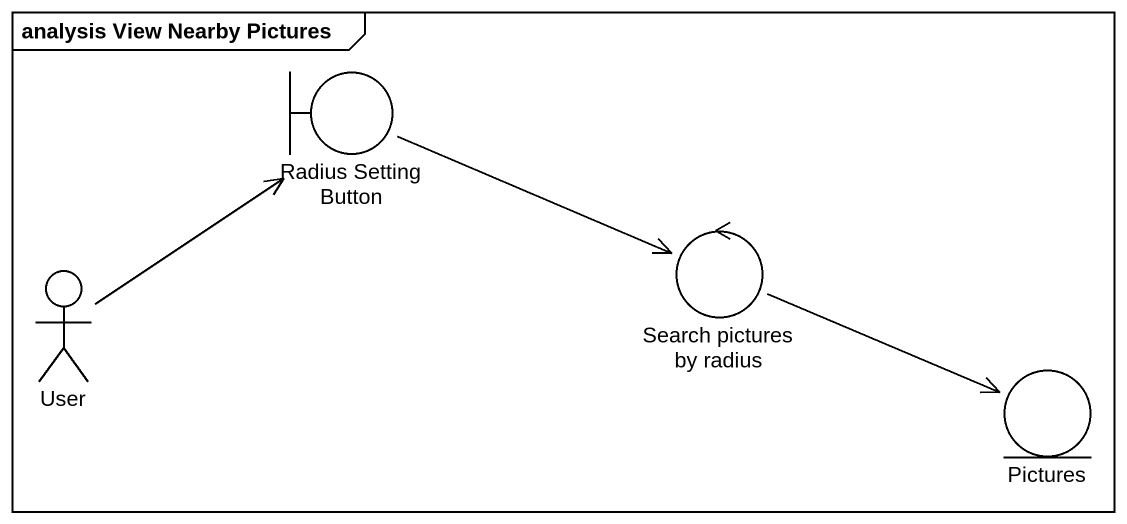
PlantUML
@startuml
mainframe analysis View Nearby Pictures
boundary "Radius Setting Button" as Radius_Setting_Button
control "Search pictures by radius" as Search_pictures_by_radius
actor User
entity Pictures
Radius_Setting_Button -right-> Search_pictures_by_radius
Search_pictures_by_radius -right-> Pictures
User -up-> Radius_Setting_Button
@enduml
